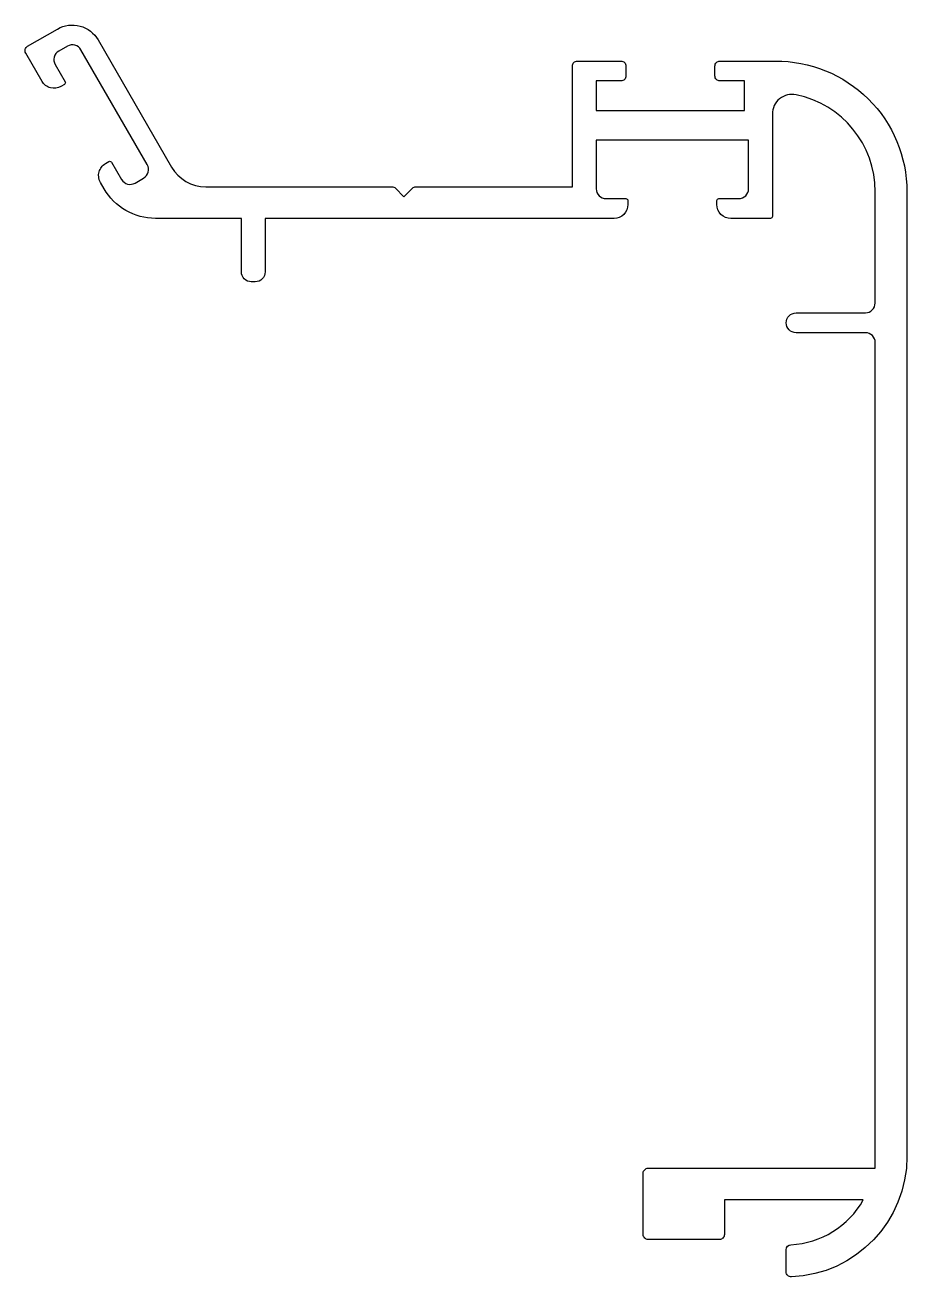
# Model space of a CAD drawing. Extents: x 6632 to 6676.6, y -7666.4 to -7603.1.
import ezdxf

# ---------------------------------------------------------------- set-up
doc = ezdxf.new("R2010")
doc.units = 0
doc.layers.get('0').update_dxf_attribs({"linetype": 'CONTINUOUS'})

msp = doc.modelspace()

# ---------------------------------------------------------------- linework, layer by layer
at = {"color": 0}
msp.add_lwpolyline([(6662.131, -7605.969), (6660.881, -7605.969), (6660.881, -7607.469), (6668.381, -7607.469), (6668.381, -7605.969), (6667.131, -7605.969, -0.414214), (6666.881, -7605.719), (6666.881, -7605.219, -0.414214), (6667.131, -7604.969), (6669.925, -7604.969, -0.41623), (6676.581, -7611.568), (6676.581, -7660.321, -0.401572), (6670.742, -7666.416, -0.42679), (6670.481, -7666.166), (6670.481, -7665.039, -0.398792), (6670.718, -7664.789, 0.25638), (6674.377, -7662.521), (6667.358, -7662.521), (6667.358, -7664.271, -0.414214), (6667.108, -7664.521), (6663.508, -7664.521, -0.414214), (6663.258, -7664.271), (6663.258, -7661.171, -0.414214), (6663.508, -7660.921), (6674.981, -7660.921), (6674.981, -7619.195, 0.413983), (6674.481, -7618.695), (6670.981, -7618.695, -0.414214), (6670.481, -7618.195, -0.414214), (6670.981, -7617.695), (6674.481, -7617.695, 0.384227), (6674.981, -7617.195), (6674.981, -7611.57, 0.355887), (6670.982, -7606.67, 0.474815), (6669.781, -7607.65), (6669.781, -7612.821, -0.414214), (6669.681, -7612.921), (6667.681, -7612.921, -0.414214), (6666.981, -7612.221), (6666.981, -7612.021, -0.414214), (6667.081, -7611.921), (6668.081, -7611.921, 0.414214), (6668.581, -7611.421), (6668.581, -7608.969), (6660.881, -7608.969), (6660.881, -7611.421, 0.414214), (6661.381, -7611.921), (6662.381, -7611.921, -0.414214), (6662.481, -7612.021), (6662.481, -7612.221, -0.414214), (6661.781, -7612.921), (6644.158, -7612.921), (6644.158, -7615.621, -0.414214), (6643.658, -7616.121), (6643.458, -7616.121, -0.414214), (6642.958, -7615.621), (6642.958, -7612.921), (6638.618, -7612.921, -0.267949), (6636.02, -7611.421), (6635.836, -7611.102, -0.414214), (6636.092, -7610.146), (6636.265, -7610.046, -0.414214), (6636.402, -7610.083), (6636.902, -7610.949, 0.414214), (6637.585, -7611.132), (6638.018, -7610.882, 0.414214), (6638.201, -7610.199), (6634.851, -7604.396, 0.414214), (6634.168, -7604.213), (6633.735, -7604.463, 0.414214), (6633.552, -7605.146), (6634.052, -7606.012, -0.414214), (6634.015, -7606.149), (6633.842, -7606.249, -0.414214), (6632.886, -7605.993), (6632.061, -7604.564, -0.414214), (6632.152, -7604.222), (6633.668, -7603.347, -0.414214), (6635.717, -7603.896), (6639.426, -7610.321, 0.267969), (6641.158, -7611.321), (6650.566, -7611.321, -0.198912), (6650.743, -7611.394), (6651.169, -7611.821), (6651.596, -7611.394, -0.198912), (6651.773, -7611.321), (6659.681, -7611.321), (6659.681, -7605.219, -0.414214), (6659.931, -7604.969), (6662.131, -7604.969, -0.414214), (6662.381, -7605.219), (6662.381, -7605.719, -0.414214)], format="xyb", close=True, dxfattribs=at)

doc.saveas('drawing.dxf')
